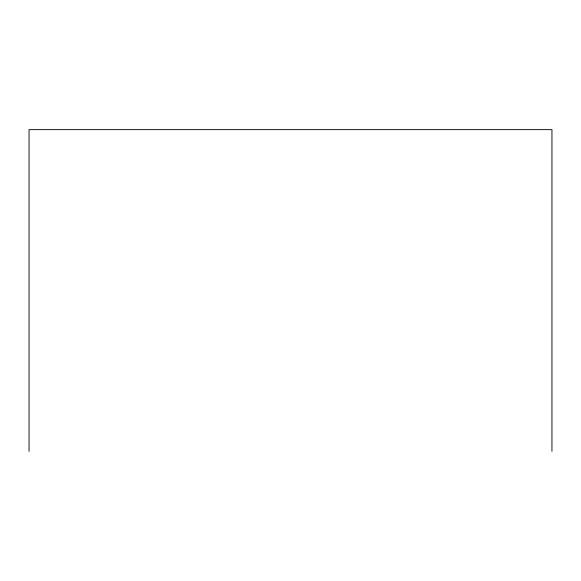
<?xml version="1.0" encoding="UTF-8"?>
<svg xmlns="http://www.w3.org/2000/svg" width="581" height="581" viewBox="0 0 581 581"><rect width="100%" height="100%" fill="white"/><g stroke="black" fill="none" stroke-linecap="round" stroke-linejoin="round"><path stroke-width="0.87" d="M551.95 451.364L551.95 129.636L29.05 129.636L29.05 451.364"/></g></svg>
